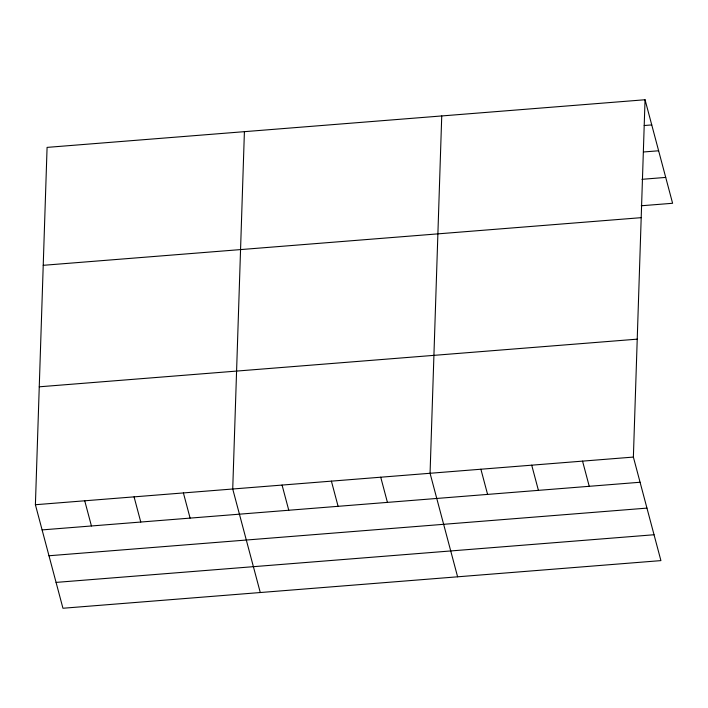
<?xml version="1.0" encoding="UTF-8"?>
<svg xmlns="http://www.w3.org/2000/svg" width="708" height="708" viewBox="0 0 708 708"><rect width="100%" height="100%" fill="white"/><g stroke="black" fill="none" stroke-linecap="round" stroke-linejoin="round"><path stroke-width="1.06" d="M645.05 99.748L633.377 457.076L660.918 560.612L62.95 608.252L35.4 504.724L47.082 147.388L645.05 99.748L672.6 203.276L641.236 205.771M244.41 131.67L232.728 488.998L260.279 592.534M441.739 115.944L430.066 473.28L457.607 576.808M644.183 125.528L651.749 124.918M643.492 151.981L658.635 150.777M641.926 179.319L665.724 177.416M43.223 265.314L641.2 217.666M39.25 386.807L637.227 339.159M35.4 504.724L633.377 457.076M42.099 529.903L640.076 482.254M48.976 555.753L646.953 508.114M56.065 582.401L654.042 534.752M582.551 461.129L589.242 486.308M531.717 465.183L538.416 490.352M480.891 469.227L487.591 494.405M380.727 477.21L387.426 502.388M331.397 481.139L338.097 506.317M282.067 485.069L288.767 510.247M183.399 492.927L190.098 518.106M134.069 496.866L140.768 522.035M84.73 500.795L91.429 525.964"/></g></svg>
